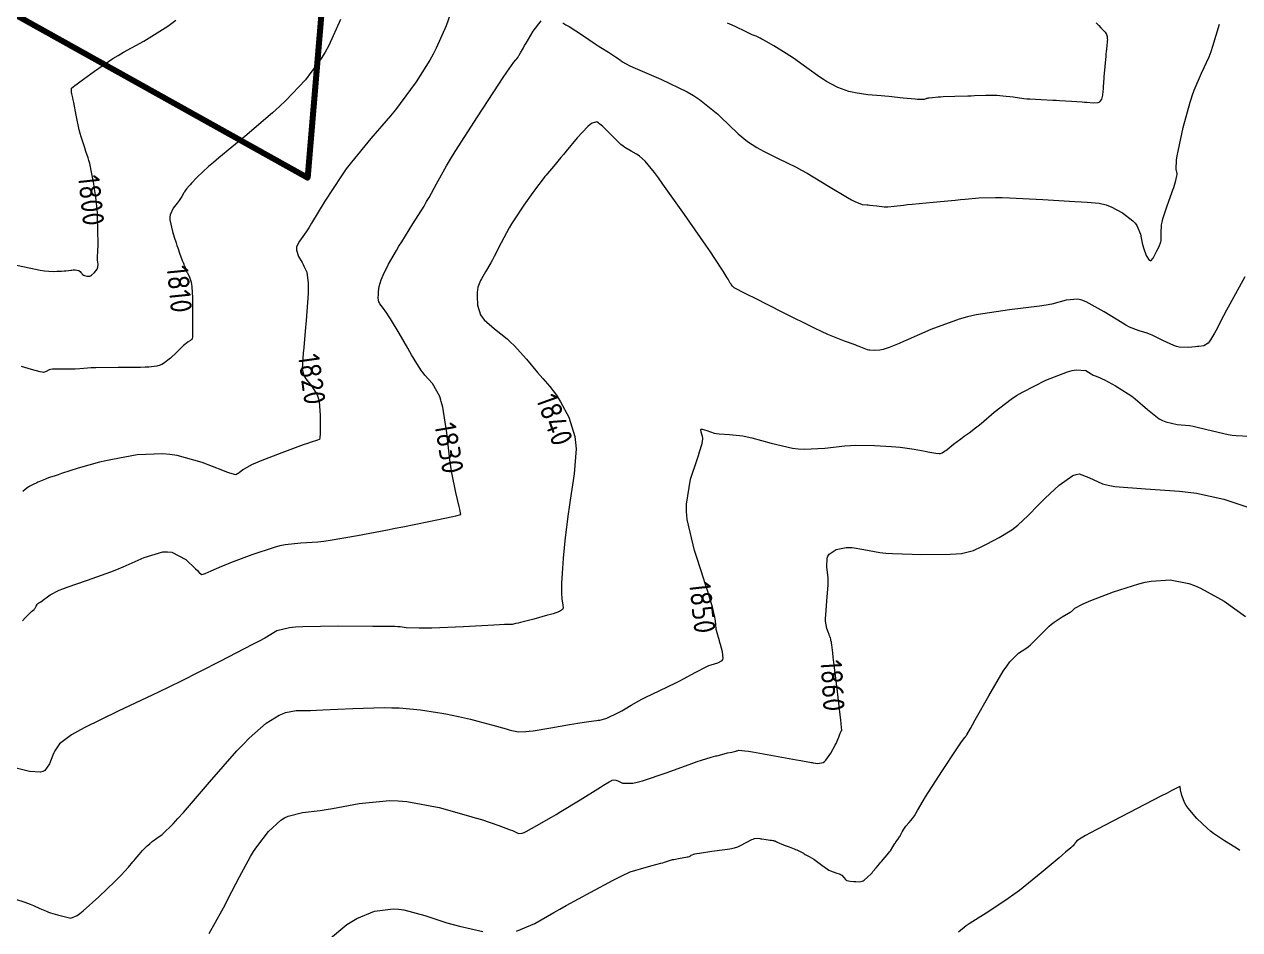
# Model space of a CAD drawing. Header units: millimetres. Extents: x 837477 to 838477, y 1189014 to 1191014.
# Drawn here: x 838134.3 to 838348.5, y 1189765.8 to 1189925.3 of the extents above; entities that cross this region are included whole.
import ezdxf

# ---------------------------------------------------------------- set-up
doc = ezdxf.new("R2010")
doc.units = ezdxf.units.MM
doc.header["$LTSCALE"] = 0.3
doc.layers.add('CORREDORVIA', color=94, linetype='Continuous', lineweight=80)
doc.layers.add('COTAS 10', color=252, linetype='Continuous', lineweight=9)
doc.styles.get("Standard").update_dxf_attribs({"font": 'isocp2.shx', "bigfont": '@extfont2.shx'})

msp = doc.modelspace()

# ---------------------------------------------------------------- linework, layer by layer
at = {"layer": 'CORREDORVIA'}
msp.add_lwpolyline([(838157.033, 1190996.193), (838237.174, 1190821.339), (838237.001, 1190602.875), (838240.031, 1190437.198), (838223.537, 1190366.272), (838184.199, 1189898.277), (837734.304, 1190149.151), (837849.078, 1189569.699), (837751.159, 1189231.384), (837593.191, 1189234.399), (837695.481, 1189679.225), (837660.573, 1189835.358), (837597.737, 1190012.464), (837490.666, 1190492.599), (837964.301, 1190234.408), (838010.155, 1190346.41), (837974.613, 1190516.877), (837969.419, 1190653.334), (837963.574, 1190795.982), (837910.676, 1191000.965)], close=True, dxfattribs=at)
at = {"layer": 'COTAS 10'}
for points in [[(838209.984, 1189928.888), (838208.604, 1189925.053), (838206.889, 1189921.133), (838206.336, 1189920.06), (838205.749, 1189918.993), (838203.348, 1189915.187), (838200.529, 1189911.36), (838199.68, 1189910.28), (838198.8, 1189909.191), (838195.37, 1189905.187), (838191.922, 1189901.025), (838191.03, 1189899.837), (838190.165, 1189898.634), (838187.269, 1189894.163), (838184.927, 1189890.297), (838184.412, 1189889.476), (838183.955, 1189888.764), (838182.787, 1189887.091), (838182.281, 1189886.095), (838182.241, 1189885.808), (838182.246, 1189885.517), (838182.625, 1189884.426), (838183.25, 1189883.321), (838183.409, 1189883.02), (838183.562, 1189882.722), (838184.063, 1189881.664), (838184.328, 1189879.719), (838184.331, 1189878.861), (838184.305, 1189877.866), (838183.957, 1189873.118), (838183.788, 1189871.271), (838183.522, 1189868.368), (838183.44, 1189867.371), (838183.376, 1189866.511), (838183.283, 1189864.557), (838183.541, 1189863.462), (838183.698, 1189863.145), (838183.892, 1189862.822), (838184.902, 1189861.605), (838185.901, 1189860.041), (838186.088, 1189859.5), (838186.236, 1189858.912), (838186.45, 1189856.397), (838186.406, 1189853.219), (838186.395, 1189852.451), (838186.33, 1189852.226), (838186.29, 1189852.179), (838186.24, 1189852.14), (838185.982, 1189852.054), (838184.822, 1189851.686), (838184.204, 1189851.469), (838183.457, 1189851.202), (838179.688, 1189849.82), (838175.828, 1189848.32), (838175.024, 1189847.978), (838174.335, 1189847.668), (838172.799, 1189846.816), (838172.13, 1189846.286), (838171.986, 1189846.18), (838171.86, 1189846.091), (838171.557, 1189845.916), (838170.54, 1189846.209), (838169.965, 1189846.416), (838169.262, 1189846.678), (838165.66, 1189848.075), (838161.204, 1189849.351), (838159.962, 1189849.535), (838158.717, 1189849.646), (838154.189, 1189849.436), (838149.827, 1189848.658), (838148.686, 1189848.41), (838147.575, 1189848.148), (838143.8, 1189847.087), (838140.84, 1189846.134), (838140.241, 1189845.941), (838139.738, 1189845.779), (838138.719, 1189845.447), (838138.285, 1189845.292), (838138.152, 1189845.24), (838138.012, 1189845.185), (838137.456, 1189844.953), (838136.854, 1189844.69), (838136.684, 1189844.614), (838136.514, 1189844.537), (838135.886, 1189844.249), (838135.279, 1189843.928), (838135.121, 1189843.83), (838134.967, 1189843.728), (838134.446, 1189843.328), (838134.036, 1189842.968)], [(838132.105, 1189883.063), (838136.254, 1189882.184), (838137.105, 1189882.022), (838137.827, 1189881.896), (838139.36, 1189881.736), (838140.01, 1189881.796), (838140.175, 1189881.808), (838140.334, 1189881.819), (838140.855, 1189881.844), (838141.332, 1189881.867), (838141.464, 1189881.876), (838141.595, 1189881.887), (838142.067, 1189881.94), (838142.483, 1189881.992), (838142.579, 1189882.003), (838142.667, 1189882.013), (838142.914, 1189882.034), (838143.133, 1189882.037), (838143.203, 1189882.035), (838143.276, 1189882.032), (838143.574, 1189882.009), (838143.857, 1189881.954), (838143.922, 1189881.929), (838143.981, 1189881.902), (838144.144, 1189881.77), (838144.275, 1189881.605), (838144.314, 1189881.557), (838144.354, 1189881.507), (838144.507, 1189881.315), (838144.728, 1189881.134), (838144.812, 1189881.091), (838144.905, 1189881.05), (838145.319, 1189880.927), (838145.819, 1189880.965), (838145.966, 1189881.026), (838146.116, 1189881.108), (838146.69, 1189881.589), (838147.145, 1189882.197), (838147.22, 1189882.36), (838147.273, 1189882.521), (838147.283, 1189883.083), (838147.193, 1189883.766), (838147.184, 1189884.004), (838147.184, 1189884.035), (838147.181, 1189884.262), (838147.226, 1189885.369), (838147.292, 1189886.458), (838147.302, 1189886.705), (838147.309, 1189886.928), (838147.303, 1189887.538), (838147.275, 1189888.132), (838147.268, 1189888.345), (838147.261, 1189888.581), (838147.237, 1189889.608), (838147.212, 1189890.708), (838147.204, 1189890.988), (838147.197, 1189891.259), (838147.167, 1189892.149), (838147.105, 1189893.071), (838147.077, 1189893.361), (838147.044, 1189893.666), (838146.885, 1189894.893), (838146.668, 1189896.323), (838146.597, 1189896.757), (838146.523, 1189897.206), (838146.217, 1189898.964), (838145.818, 1189900.8), (838145.685, 1189901.298), (838145.542, 1189901.793), (838145.155, 1189902.926), (838144.943, 1189903.543), (838144.308, 1189905.475), (838144.142, 1189906.083), (838143.98, 1189906.723), (838143.431, 1189909.301), (838143.001, 1189911.57), (838142.914, 1189912.015), (838142.841, 1189912.382), (838142.694, 1189913.045), (838142.648, 1189913.167), (838142.64, 1189913.193), (838142.632, 1189913.215), (838142.618, 1189913.264), (838142.614, 1189913.337), (838142.612, 1189913.374), (838142.61, 1189913.419), (838142.602, 1189913.642), (838142.595, 1189913.868), (838142.594, 1189913.915), (838142.594, 1189913.956), (838142.595, 1189914.044), (838143.217, 1189914.531), (838143.608, 1189914.823), (838144.094, 1189915.183), (838146.639, 1189917.049), (838149.897, 1189919.27), (838150.833, 1189919.852), (838151.784, 1189920.421), (838155.339, 1189922.359), (838159.601, 1189925.017), (838160.997, 1189926.039)], [(838190.027, 1189926.181), (838187.967, 1189921.608), (838187.314, 1189920.436), (838186.627, 1189919.305), (838183.846, 1189915.563), (838180.373, 1189911.915), (838179.249, 1189910.844), (838178.053, 1189909.747), (838173.148, 1189905.563), (838168.598, 1189901.812), (838167.626, 1189900.987), (838166.779, 1189900.256), (838164.762, 1189898.386), (838163.743, 1189897.301), (838163.525, 1189897.064), (838163.335, 1189896.854), (838162.881, 1189896.326), (838162.586, 1189895.908), (838162.496, 1189895.769), (838162.403, 1189895.619), (838162.037, 1189894.991), (838161.563, 1189894.255), (838161.403, 1189894.036), (838161.23, 1189893.812), (838160.498, 1189892.949), (838159.987, 1189891.768), (838159.953, 1189891.343), (838159.966, 1189890.876), (838160.401, 1189888.835), (838160.731, 1189887.807), (838161.052, 1189886.807), (838161.201, 1189886.349), (838161.336, 1189885.935), (838161.712, 1189884.812), (838161.98, 1189884.064), (838162.047, 1189883.887), (838162.112, 1189883.722), (838162.321, 1189883.236), (838162.491, 1189882.845), (838162.53, 1189882.741), (838162.567, 1189882.639), (838162.675, 1189882.285), (838162.829, 1189881.869), (838162.896, 1189881.727), (838162.973, 1189881.573), (838163.337, 1189880.924), (838163.69, 1189879.904), (838163.76, 1189879.516), (838163.818, 1189879.083), (838163.927, 1189877.14), (838163.949, 1189875.014), (838163.952, 1189874.465), (838163.954, 1189873.933), (838163.951, 1189872.157), (838163.93, 1189870.794), (838163.92, 1189870.523), (838163.909, 1189870.297), (838163.857, 1189869.864), (838163.715, 1189869.704), (838163.649, 1189869.65), (838163.57, 1189869.591), (838163.185, 1189869.346), (838162.585, 1189868.899), (838162.368, 1189868.712), (838162.132, 1189868.5), (838161.1, 1189867.507), (838160.068, 1189866.511), (838159.831, 1189866.296), (838159.615, 1189866.107), (838159.01, 1189865.642), (838158.521, 1189865.374), (838158.377, 1189865.308), (838158.23, 1189865.246), (838157.67, 1189865.055), (838156.267, 1189864.917), (838155.589, 1189864.889), (838154.785, 1189864.866), (838150.833, 1189864.818), (838146.89, 1189864.778), (838146.092, 1189864.76), (838145.421, 1189864.738), (838144.056, 1189864.633), (838143.241, 1189864.543), (838142.917, 1189864.531), (838142.55, 1189864.524), (838140.868, 1189864.548), (838139.26, 1189864.524), (838138.941, 1189864.488), (838138.675, 1189864.44), (838138.169, 1189864.158), (838137.678, 1189863.991), (838137.422, 1189864.015), (838137.115, 1189864.068), (838135.57, 1189864.515), (838133.819, 1189865.041)], [(838134.003, 1189820.224), (838134.439, 1189820.722), (838134.859, 1189821.158), (838134.982, 1189821.277), (838135.108, 1189821.395), (838135.588, 1189821.816), (838136.018, 1189822.221), (838136.113, 1189822.329), (838136.197, 1189822.435), (838136.412, 1189822.803), (838136.573, 1189823.105), (838136.623, 1189823.169), (838136.676, 1189823.225), (838136.885, 1189823.356), (838137.112, 1189823.461), (838137.175, 1189823.5), (838137.238, 1189823.544), (838137.468, 1189823.739), (838137.826, 1189824.038), (838137.969, 1189824.148), (838138.132, 1189824.27), (838138.882, 1189824.807), (838140.416, 1189825.575), (838141.074, 1189825.842), (838141.833, 1189826.133), (838145.414, 1189827.381), (838149.527, 1189828.845), (838150.621, 1189829.273), (838151.696, 1189829.71), (838155.414, 1189831.368), (838158.721, 1189832.357), (838159.537, 1189832.373), (838160.308, 1189832.277), (838162.732, 1189830.996), (838164.463, 1189829.365), (838164.797, 1189829.048), (838165.069, 1189828.79), (838165.53, 1189828.342), (838165.823, 1189828.407), (838165.989, 1189828.472), (838166.193, 1189828.557), (838167.235, 1189829.031), (838169.121, 1189829.838), (838169.856, 1189830.133), (838170.683, 1189830.458), (838174.438, 1189831.889), (838178.406, 1189833.199), (838179.368, 1189833.448), (838180.27, 1189833.647), (838183.033, 1189833.954), (838186.012, 1189834.14), (838187.05, 1189834.263), (838188.18, 1189834.418), (838193.033, 1189835.233), (838198.278, 1189836.233), (838199.656, 1189836.504), (838201.001, 1189836.773), (838205.59, 1189837.719), (838209.796, 1189838.612), (838210.342, 1189838.728), (838211.232, 1189838.917), (838211.116, 1189839.52), (838211.029, 1189839.898), (838210.918, 1189840.367), (838210.319, 1189842.822), (838209.615, 1189846.293), (838209.438, 1189847.404), (838209.269, 1189848.578), (838208.723, 1189853.359), (838208.035, 1189857.849), (838207.776, 1189858.841), (838207.695, 1189859.091), (838207.488, 1189859.724), (838206.202, 1189862.005), (838204.878, 1189863.5), (838204.566, 1189863.888), (838204.278, 1189864.263), (838203.433, 1189865.524), (838202.537, 1189867.07), (838202.216, 1189867.625), (838201.864, 1189868.236), (838200.331, 1189870.901), (838198.824, 1189873.444), (838198.488, 1189873.978), (838198.187, 1189874.438), (838197.396, 1189875.483), (838196.943, 1189876.067), (838196.855, 1189876.237), (838196.785, 1189876.409), (838196.666, 1189877.061), (838196.684, 1189877.784), (838196.698, 1189878.002), (838196.717, 1189878.227), (838196.822, 1189879.105), (838197.159, 1189880.277), (838197.325, 1189880.687), (838197.522, 1189881.135), (838198.496, 1189883.063), (838199.868, 1189885.47), (838200.317, 1189886.22), (838200.795, 1189887.006), (838202.772, 1189890.146), (838204.727, 1189893.286), (838205.192, 1189894.072), (838205.624, 1189894.822), (838206.911, 1189897.228), (838208.671, 1189900.355), (838209.402, 1189901.559), (838210.238, 1189902.909), (838214.139, 1189909.008), (838217.917, 1189914.778), (838218.675, 1189915.922), (838219.309, 1189916.869), (838220.562, 1189918.65), (838220.935, 1189919.082), (838221.014, 1189919.178), (838221.083, 1189919.264), (838221.247, 1189919.49), (838221.379, 1189919.714), (838221.429, 1189919.799), (838221.484, 1189919.893), (838221.727, 1189920.316), (838222.236, 1189921.191), (838222.458, 1189921.571), (838222.714, 1189922.011), (838223.934, 1189924.095), (838225.374, 1189925.957)], [(838229.206, 1189925.57), (838229.737, 1189925.257), (838230.303, 1189924.912), (838232.637, 1189923.394), (838234.896, 1189921.88), (838235.416, 1189921.538), (838235.889, 1189921.229), (838237.214, 1189920.389), (838238.102, 1189919.845), (838238.3, 1189919.722), (838238.477, 1189919.612), (838238.942, 1189919.313), (838239.255, 1189919.086), (838239.336, 1189919.02), (838239.415, 1189918.953), (838239.681, 1189918.703), (838240.875, 1189918.081), (838241.54, 1189917.779), (838242.349, 1189917.422), (838246.477, 1189915.665), (838251.097, 1189913.423), (838252.216, 1189912.761), (838253.266, 1189912.08), (838256.477, 1189909.469), (838258.956, 1189907.075), (838259.544, 1189906.531), (838260.089, 1189906.039), (838261.698, 1189904.69), (838263.343, 1189903.615), (838263.909, 1189903.295), (838264.524, 1189902.966), (838267.146, 1189901.698), (838270.292, 1189900.138), (838271.237, 1189899.625), (838272.214, 1189899.076), (838276.012, 1189896.801), (838279.361, 1189894.783), (838280.055, 1189894.396), (838280.649, 1189894.085), (838281.952, 1189893.582), (838282.737, 1189893.531), (838283.004, 1189893.504), (838283.293, 1189893.472), (838284.514, 1189893.308), (838285.809, 1189893.18), (838286.145, 1189893.169), (838286.47, 1189893.169), (838287.563, 1189893.262), (838289.242, 1189893.471), (838289.937, 1189893.546), (838290.732, 1189893.627), (838294.437, 1189893.981), (838298.327, 1189894.34), (838299.238, 1189894.424), (838300.078, 1189894.502), (838302.516, 1189894.73), (838305.437, 1189894.8), (838306.582, 1189894.779), (838307.873, 1189894.739), (838313.749, 1189894.449), (838319.431, 1189894.106), (838320.599, 1189894.034), (838321.592, 1189893.972), (838323.714, 1189893.83), (838324.936, 1189893.514), (838325.36, 1189893.342), (838325.823, 1189893.133), (838327.805, 1189892.076), (838329.646, 1189890.71), (838330.02, 1189890.307), (838330.333, 1189889.894), (838330.967, 1189888.328), (838330.973, 1189888.313), (838331.285, 1189886.739), (838331.392, 1189886.331), (838331.508, 1189885.934), (838332, 1189884.599), (838332.521, 1189883.758), (838332.655, 1189883.673), (838332.784, 1189883.651), (838333.213, 1189884.107), (838333.613, 1189884.953), (838333.724, 1189885.177), (838333.836, 1189885.398), (838334.239, 1189886.16), (838334.54, 1189886.973), (838334.587, 1189887.226), (838334.617, 1189887.49), (838334.595, 1189888.546), (838334.682, 1189889.973), (838334.781, 1189890.472), (838334.912, 1189891.015), (838335.659, 1189893.353), (838336.483, 1189895.633), (838336.663, 1189896.14), (838336.822, 1189896.594), (838337.223, 1189897.784), (838337.394, 1189898.608), (838337.408, 1189898.83), (838337.407, 1189899.049), (838337.285, 1189899.82), (838337.341, 1189901.398), (838337.452, 1189902.126), (838337.605, 1189902.981), (838338.504, 1189907.12), (838339.715, 1189911.613), (838339.937, 1189912.297), (838340.064, 1189912.691), (838340.419, 1189913.697), (838341.75, 1189916.729), (838343.064, 1189919.608), (838343.408, 1189920.518), (838343.743, 1189921.476), (838344.881, 1189925.342)], [(838323.155, 1189925.578), (838323.607, 1189925.112), (838323.984, 1189924.72), (838324.719, 1189923.925), (838324.92, 1189923.646), (838324.96, 1189923.58), (838324.994, 1189923.518), (838325.06, 1189923.332), (838325.083, 1189923.166), (838325.09, 1189923.117), (838325.098, 1189923.066), (838325.126, 1189922.869), (838325.131, 1189922.543), (838325.123, 1189922.41), (838325.112, 1189922.259), (838325.041, 1189921.559), (838324.929, 1189920.498), (838324.893, 1189920.119), (838324.853, 1189919.703), (838324.689, 1189917.893), (838324.535, 1189916.067), (838324.501, 1189915.642), (838324.472, 1189915.251), (838324.399, 1189914.127), (838324.324, 1189913.279), (838324.293, 1189913.061), (838324.258, 1189912.851), (838324.095, 1189912.152), (838323.758, 1189911.647), (838323.614, 1189911.558), (838323.448, 1189911.491), (838322.662, 1189911.433), (838321.504, 1189911.529), (838321.102, 1189911.56), (838320.666, 1189911.592), (838318.797, 1189911.722), (838316.706, 1189911.849), (838316.13, 1189911.879), (838315.554, 1189911.907), (838313.484, 1189911.99), (838311.47, 1189912.105), (838310.93, 1189912.152), (838310.397, 1189912.207), (838308.537, 1189912.461), (838306.701, 1189912.689), (838306.183, 1189912.728), (838305.662, 1189912.755), (838303.745, 1189912.765), (838301.718, 1189912.703), (838301.126, 1189912.686), (838300.522, 1189912.668), (838298.233, 1189912.602), (838296.186, 1189912.528), (838295.735, 1189912.506), (838295.334, 1189912.482), (838294.303, 1189912.39), (838293.729, 1189912.31), (838293.617, 1189912.294), (838293.525, 1189912.281), (838293.359, 1189912.257), (838293.263, 1189912.228), (838293.214, 1189912.212), (838293.156, 1189912.193), (838292.866, 1189912.095), (838292.08, 1189912.057), (838291.708, 1189912.076), (838291.27, 1189912.108), (838289.134, 1189912.329), (838286.618, 1189912.605), (838285.941, 1189912.671), (838285.272, 1189912.734), (838282.926, 1189912.924), (838280.721, 1189913.219), (838280.141, 1189913.348), (838279.574, 1189913.496), (838277.637, 1189914.203), (838275.672, 1189915.239), (838275.088, 1189915.596), (838274.487, 1189915.984), (838272.17, 1189917.637), (838269.804, 1189919.36), (838269.173, 1189919.792), (838268.551, 1189920.204), (838266.389, 1189921.531), (838264.632, 1189922.517), (838264.266, 1189922.715), (838263.952, 1189922.88), (838263.25, 1189923.206), (838262.745, 1189923.408), (838262.555, 1189923.495), (838262.342, 1189923.596), (838261.394, 1189924.073), (838259.688, 1189924.866), (838258.998, 1189925.166), (838258.215, 1189925.501)], [(838349.36, 1189880.813), (838346.735, 1189876.009), (838346.15, 1189874.923), (838345.627, 1189873.944), (838344.249, 1189871.289), (838344.011, 1189870.876), (838343.329, 1189869.691), (838343.093, 1189869.378), (838342.867, 1189869.121), (838342.118, 1189868.659), (838341.275, 1189868.553), (838340.988, 1189868.52), (838340.679, 1189868.485), (838339.368, 1189868.347), (838337.796, 1189868.444), (838337.321, 1189868.558), (838336.83, 1189868.71), (838334.912, 1189869.573), (838333.04, 1189870.513), (838332.576, 1189870.714), (838332.136, 1189870.889), (838330.747, 1189871.306), (838329.051, 1189871.97), (838328.418, 1189872.302), (838327.715, 1189872.697), (838324.585, 1189874.655), (838321.373, 1189876.418), (838320.617, 1189876.689), (838319.92, 1189876.867), (838317.883, 1189876.727), (838315.341, 1189876.005), (838314.325, 1189875.815), (838313.173, 1189875.63), (838307.883, 1189875.001), (838302.002, 1189874.108), (838300.477, 1189873.757), (838298.997, 1189873.36), (838294.025, 1189871.555), (838290.049, 1189869.784), (838289.196, 1189869.411), (838288.452, 1189869.088), (838286.66, 1189868.341), (838285.607, 1189868.007), (838285.329, 1189867.943), (838285.056, 1189867.893), (838284.116, 1189867.815), (838283.284, 1189867.874), (838283.079, 1189867.909), (838282.885, 1189867.953), (838282.274, 1189868.181), (838281.42, 1189868.548), (838281.071, 1189868.68), (838280.675, 1189868.825), (838278.84, 1189869.459), (838275.878, 1189870.668), (838274.77, 1189871.176), (838273.537, 1189871.759), (838268.048, 1189874.488), (838262.923, 1189877.102), (838261.921, 1189877.611), (838261.099, 1189878.028), (838259.636, 1189878.76), (838259.374, 1189878.903), (838259.31, 1189878.948), (838259.249, 1189878.996), (838259.06, 1189879.191), (838258.903, 1189879.402), (838258.864, 1189879.461), (838258.826, 1189879.519), (838258.701, 1189879.73), (838258.44, 1189880.181), (838258.315, 1189880.39), (838258.167, 1189880.636), (838257.447, 1189881.831), (838255.872, 1189884.237), (838255.186, 1189885.246), (838254.392, 1189886.405), (838250.621, 1189891.831), (838246.832, 1189897.163), (838246.026, 1189898.263), (838245.325, 1189899.199), (838243.672, 1189901.22), (838242.709, 1189902.066), (838242.443, 1189902.262), (838242.177, 1189902.441), (838241.22, 1189902.95), (838240.135, 1189903.597), (838239.789, 1189903.864), (838239.423, 1189904.169), (838237.935, 1189905.587), (838236.531, 1189906.994), (838236.217, 1189907.292), (838235.936, 1189907.55), (838235.193, 1189908.15), (838234.341, 1189907.919), (838233.991, 1189907.653), (838233.592, 1189907.299), (838231.74, 1189905.29), (838229.769, 1189902.95), (838229.295, 1189902.387), (838228.853, 1189901.861), (838227.515, 1189900.269), (838226.494, 1189899.045), (838226.252, 1189898.751), (838226.028, 1189898.477), (838225.364, 1189897.651), (838224.565, 1189896.587), (838224.256, 1189896.163), (838223.908, 1189895.683), (838222.332, 1189893.481), (838220.605, 1189890.892), (838220.162, 1189890.167), (838219.734, 1189889.44), (838218.315, 1189886.786), (838217.087, 1189884.376), (838216.78, 1189883.803), (838216.487, 1189883.27), (838215.546, 1189881.685), (838214.829, 1189880.473), (838214.678, 1189880.176), (838214.546, 1189879.896), (838214.239, 1189879.02), (838214.118, 1189878.065), (838214.103, 1189877.735), (838214.097, 1189877.376), (838214.144, 1189875.84), (838214.664, 1189874.149), (838214.956, 1189873.691), (838215.313, 1189873.238), (838217.136, 1189871.642), (838219.366, 1189869.869), (838219.979, 1189869.304), (838220.59, 1189868.708), (838222.78, 1189866.291), (838224.734, 1189863.961), (838224.739, 1189863.955), (838225.205, 1189863.41), (838225.636, 1189862.91), (838226.918, 1189861.47), (838228.072, 1189859.945), (838228.424, 1189859.39), (838228.79, 1189858.779), (838230.229, 1189856.092), (838231.307, 1189852.696), (838231.446, 1189851.637), (838231.516, 1189850.528), (838231.189, 1189846.092), (838230.475, 1189841.472), (838230.3, 1189840.246), (838230.134, 1189839.043), (838229.617, 1189834.891), (838229.243, 1189831.22), (838229.168, 1189830.32), (838229.104, 1189829.47), (838228.976, 1189826.823), (838228.98, 1189824.83), (838229.001, 1189824.392), (838229.029, 1189824.005), (838229.202, 1189823.02), (838229.248, 1189822.435), (838229.197, 1189822.299), (838229.119, 1189822.175), (838228.606, 1189821.824), (838227.489, 1189821.455), (838227.029, 1189821.32), (838226.505, 1189821.171), (838224.068, 1189820.516), (838221.746, 1189819.917), (838221.293, 1189819.804), (838220.923, 1189819.714), (838220.274, 1189819.58), (838218.886, 1189819.525), (838218.05, 1189819.486), (838217.019, 1189819.436), (838211.662, 1189819.167), (838206.082, 1189818.931), (838204.91, 1189818.902), (838203.899, 1189818.889), (838201.595, 1189818.973), (838200.527, 1189819.12), (838200.295, 1189819.147), (838200.091, 1189819.168), (838199.585, 1189819.191), (838197.854, 1189819.188), (838196.878, 1189819.192), (838195.686, 1189819.197), (838189.585, 1189819.235), (838183.36, 1189819.14), (838182.089, 1189819.063), (838181.014, 1189818.963), (838178.77, 1189818.419), (838176.65, 1189817.173), (838175.654, 1189816.631), (838174.482, 1189816.004), (838168.77, 1189813.026), (838161.839, 1189809.531), (838159.898, 1189808.577), (838157.947, 1189807.63), (838150.822, 1189804.257), (838144.867, 1189801.351), (838143.654, 1189800.698), (838142.63, 1189800.111), (838140.506, 1189798.537), (838139.694, 1189797.296), (838139.497, 1189796.919), (838139.312, 1189796.528), (838138.744, 1189794.992), (838137.904, 1189793.796), (838137.546, 1189793.618), (838137.135, 1189793.506), (838135.202, 1189793.659), (838132.422, 1189794.354)], [(838132.559, 1189771.184), (838134.382, 1189770.638), (838135.349, 1189770.291), (838135.633, 1189770.175), (838135.924, 1189770.051), (838137.032, 1189769.532), (838138.214, 1189769.009), (838138.551, 1189768.883), (838138.893, 1189768.764), (838140.161, 1189768.401), (838141.31, 1189768.118), (838141.575, 1189768.05), (838141.818, 1189767.986), (838142.506, 1189767.793), (838143.588, 1189768.272), (838144.079, 1189768.632), (838144.654, 1189769.091), (838147.422, 1189771.572), (838150.24, 1189774.272), (838150.846, 1189774.87), (838151.377, 1189775.402), (838152.668, 1189776.782), (838153.438, 1189777.703), (838153.642, 1189777.946), (838153.841, 1189778.184), (838154.526, 1189779), (838155.146, 1189779.713), (838155.305, 1189779.886), (838155.459, 1189780.048), (838155.966, 1189780.544), (838156.388, 1189780.921), (838156.488, 1189781.008), (838156.58, 1189781.087), (838156.852, 1189781.313), (838157.25, 1189781.609), (838157.423, 1189781.733), (838157.623, 1189781.875), (838158.568, 1189782.539), (838160.533, 1189784.431), (838161.376, 1189785.347), (838162.347, 1189786.433), (838166.934, 1189791.77), (838171.772, 1189797.29), (838172.901, 1189798.491), (838173.94, 1189799.55), (838176.934, 1189802.192), (838179.199, 1189803.571), (838179.778, 1189803.833), (838180.336, 1189804.043), (838182.178, 1189804.37), (838184.749, 1189804.421), (838185.767, 1189804.457), (838186.917, 1189804.502), (838192.178, 1189804.746), (838197.738, 1189804.898), (838199.077, 1189804.885), (838200.33, 1189804.849), (838204.131, 1189804.519), (838207.118, 1189804.048), (838207.857, 1189803.921), (838208.559, 1189803.797), (838210.775, 1189803.364), (838212.902, 1189802.87), (838213.547, 1189802.708), (838214.216, 1189802.534), (838216.836, 1189801.812), (838219.22, 1189801.149), (838219.741, 1189801.012), (838220.201, 1189800.895), (838221.359, 1189800.64), (838222.696, 1189800.672), (838223.27, 1189800.736), (838223.931, 1189800.824), (838227.054, 1189801.341), (838230.336, 1189801.919), (838231.098, 1189802.046), (838231.796, 1189802.158), (838233.789, 1189802.443), (838235.144, 1189802.621), (838235.44, 1189802.666), (838235.702, 1189802.71), (838236.363, 1189802.85), (838236.947, 1189803.067), (838237.16, 1189803.157), (838237.395, 1189803.262), (838238.431, 1189803.75), (838239.577, 1189804.339), (838239.882, 1189804.507), (838240.182, 1189804.678), (838241.219, 1189805.31), (838242.606, 1189806.103), (838243.127, 1189806.374), (838243.707, 1189806.668), (838246.293, 1189807.915), (838249.076, 1189809.262), (838249.779, 1189809.618), (838250.454, 1189809.966), (838252.65, 1189811.164), (838254.463, 1189812.115), (838254.896, 1189812.308), (838255.3, 1189812.47), (838256.51, 1189812.801), (838257.254, 1189813.18), (838257.364, 1189813.371), (838257.432, 1189813.601), (838257.331, 1189814.744), (838256.973, 1189816.039), (838256.879, 1189816.364), (838256.787, 1189816.674), (838256.475, 1189817.673), (838256.248, 1189818.49), (838256.21, 1189818.685), (838256.183, 1189818.867), (838256.175, 1189819.413), (838256.115, 1189820.179), (838256.056, 1189820.499), (838255.978, 1189820.866), (838255.543, 1189822.584), (838254.719, 1189825.348), (838254.397, 1189826.375), (838254.033, 1189827.517), (838252.833, 1189831.195), (838252.379, 1189832.584), (838251.104, 1189838.05), (838250.979, 1189839.443), (838250.953, 1189840.784), (838251.686, 1189845.19), (838252.838, 1189848.621), (838253.077, 1189849.347), (838253.281, 1189849.976), (838253.73, 1189851.439), (838253.84, 1189852.251), (838253.83, 1189852.469), (838253.804, 1189852.684), (838253.565, 1189853.439), (838253.504, 1189853.929), (838253.59, 1189853.977), (838253.72, 1189853.988), (838254.562, 1189853.712), (838255.866, 1189853.287), (838256.288, 1189853.205), (838256.736, 1189853.137), (838258.574, 1189853.018), (838260.923, 1189852.772), (838261.693, 1189852.624), (838262.516, 1189852.441), (838265.918, 1189851.491), (838269.64, 1189850.646), (838270.664, 1189850.529), (838271.685, 1189850.462), (838275.348, 1189850.644), (838278.904, 1189851.029), (838279.858, 1189851.09), (838280.798, 1189851.131), (838284.083, 1189851.118), (838287.099, 1189850.925), (838287.87, 1189850.854), (838288.614, 1189850.775), (838291.068, 1189850.425), (838293.037, 1189850.081), (838293.475, 1189850.007), (838293.867, 1189849.941), (838294.893, 1189849.775), (838295.509, 1189849.71), (838295.642, 1189849.707), (838295.758, 1189849.71), (838296.041, 1189849.778), (838296.455, 1189850.081), (838296.654, 1189850.233), (838296.889, 1189850.414), (838298.043, 1189851.316), (838299.311, 1189852.293), (838299.619, 1189852.522), (838299.907, 1189852.732), (838300.793, 1189853.342), (838301.927, 1189854.2), (838302.373, 1189854.567), (838302.876, 1189854.99), (838305.167, 1189856.985), (838308.185, 1189859.282), (838309.146, 1189859.895), (838310.162, 1189860.498), (838314.284, 1189862.594), (838318.09, 1189864.091), (838318.907, 1189864.317), (838319.621, 1189864.461), (838321.345, 1189864.298), (838322.263, 1189863.724), (838322.469, 1189863.608), (838322.655, 1189863.511), (838323.152, 1189863.316), (838323.895, 1189863.01), (838324.235, 1189862.843), (838324.634, 1189862.641), (838326.561, 1189861.611), (838328.829, 1189860.204), (838329.442, 1189859.763), (838330.05, 1189859.299), (838332.194, 1189857.44), (838334.278, 1189855.816), (838334.848, 1189855.502), (838335.416, 1189855.246), (838337.44, 1189854.808), (838339.618, 1189854.6), (838340.282, 1189854.49), (838340.973, 1189854.356), (838343.688, 1189853.68), (838346.427, 1189853.034), (838347.134, 1189852.918), (838347.817, 1189852.831), (838350.097, 1189852.744)], [(838166.876, 1189765.106), (838169.08, 1189769.072), (838169.664, 1189770.158), (838170.235, 1189771.24), (838172.2, 1189775.106), (838174.132, 1189778.662), (838174.683, 1189779.549), (838175.24, 1189780.394), (838177.306, 1189783.092), (838179.512, 1189785.075), (838180.157, 1189785.469), (838180.817, 1189785.795), (838183.323, 1189786.415), (838186.439, 1189786.766), (838187.484, 1189786.924), (838188.608, 1189787.108), (838193.323, 1189787.991), (838198.665, 1189788.528), (838200.184, 1189788.494), (838201.72, 1189788.38), (838207.413, 1189787.311), (838212.554, 1189785.86), (838213.743, 1189785.507), (838214.83, 1189785.174), (838217.905, 1189784.146), (838219.9, 1189783.384), (838220.305, 1189783.22), (838220.646, 1189783.075), (838221.347, 1189782.72), (838222.024, 1189782.796), (838222.35, 1189782.924), (838222.736, 1189783.098), (838224.63, 1189784.11), (838227.187, 1189785.609), (838227.99, 1189786.09), (838228.835, 1189786.599), (838232.23, 1189788.674), (838235.852, 1189790.908), (838236.359, 1189791.22), (838237.36, 1189791.837), (838237.694, 1189792.02), (838237.781, 1189792.059), (838237.864, 1189792.094), (838238.145, 1189792.175), (838238.544, 1189792.118), (838238.703, 1189792.065), (838238.883, 1189791.996), (838239.708, 1189791.613), (838241.502, 1189791.601), (838242.292, 1189791.766), (838243.21, 1189792.004), (838247.585, 1189793.472), (838251.941, 1189795.072), (838252.846, 1189795.394), (838253.621, 1189795.663), (838255.331, 1189796.198), (838256.138, 1189796.383), (838256.343, 1189796.432), (838256.539, 1189796.481), (838257.184, 1189796.649), (838257.817, 1189796.814), (838258.008, 1189796.861), (838258.205, 1189796.907), (838258.97, 1189797.078), (838259.65, 1189797.234), (838259.794, 1189797.272), (838259.918, 1189797.307), (838260.205, 1189797.413), (838261.268, 1189797.314), (838261.881, 1189797.22), (838262.633, 1189797.096), (838266.498, 1189796.409), (838270.353, 1189795.702), (838271.098, 1189795.566), (838271.704, 1189795.455), (838272.726, 1189795.272), (838273.004, 1189795.228), (838273.14, 1189795.206), (838273.301, 1189795.18), (838274.096, 1189795.047), (838275.039, 1189795.231), (838275.293, 1189795.404), (838275.545, 1189795.629), (838276.43, 1189796.884), (838277.169, 1189798.288), (838277.328, 1189798.608), (838277.468, 1189798.898), (838277.809, 1189799.696), (838277.995, 1189800.208), (838278.037, 1189800.318), (838278.074, 1189800.414), (838278.174, 1189800.645), (838278.241, 1189800.766), (838278.258, 1189800.792), (838278.274, 1189800.815), (838278.327, 1189800.874), (838278.232, 1189802.022), (838278.156, 1189802.731), (838278.057, 1189803.611), (838277.518, 1189808.205), (838276.96, 1189812.865), (838276.849, 1189813.786), (838276.757, 1189814.547), (838276.583, 1189815.965), (838276.535, 1189816.29), (838276.523, 1189816.363), (838276.511, 1189816.428), (838276.473, 1189816.6), (838276.438, 1189816.734), (838276.429, 1189816.775), (838276.42, 1189816.818), (838276.387, 1189816.989), (838276.343, 1189817.174), (838276.328, 1189817.227), (838276.31, 1189817.28), (838276.234, 1189817.475), (838276.194, 1189817.574), (838276.098, 1189817.809), (838276.043, 1189817.95), (838275.981, 1189818.111), (838275.694, 1189818.865), (838275.496, 1189820.155), (838275.489, 1189820.654), (838275.504, 1189821.214), (838275.731, 1189823.751), (838275.95, 1189826.457), (838275.959, 1189827.124), (838275.946, 1189827.755), (838275.713, 1189829.74), (838275.737, 1189831.269), (838275.885, 1189831.614), (838276.095, 1189831.924), (838277.368, 1189832.76), (838279.129, 1189833.13), (838279.647, 1189833.146), (838280.178, 1189833.126), (838282.205, 1189832.742), (838285.062, 1189832.226), (838286.116, 1189832.123), (838287.284, 1189832.036), (838292.451, 1189831.867), (838297.444, 1189831.939), (838298.501, 1189832.004), (838299.418, 1189832.09), (838301.553, 1189832.565), (838302.989, 1189833.289), (838303.463, 1189833.533), (838303.971, 1189833.794), (838306.086, 1189834.893), (838308.285, 1189836.225), (838308.846, 1189836.634), (838309.386, 1189837.06), (838311.166, 1189838.743), (838313.005, 1189840.662), (838313.583, 1189841.237), (838314.191, 1189841.831), (838316.633, 1189844.132), (838319.037, 1189845.811), (838319.621, 1189846.012), (838320.169, 1189846.1), (838321.85, 1189845.464), (838324.265, 1189844.318), (838325.275, 1189844.084), (838326.434, 1189843.886), (838331.85, 1189843.471), (838337.851, 1189843.078), (838339.378, 1189842.894), (838340.847, 1189842.677), (838345.663, 1189841.621), (838349.894, 1189840.236)], [(838221.03, 1189765.511), (838224.273, 1189766.84), (838227.616, 1189768.812), (838228.66, 1189769.405), (838229.754, 1189770.019), (838234.131, 1189772.404), (838238.059, 1189774.481), (838238.871, 1189774.9), (838239.564, 1189775.251), (838241.068, 1189775.954), (838242.062, 1189776.272), (838242.433, 1189776.381), (838242.846, 1189776.498), (838244.681, 1189776.994), (838246.442, 1189777.469), (838246.807, 1189777.572), (838247.119, 1189777.664), (838247.804, 1189777.894), (838248.325, 1189778.061), (838248.533, 1189778.112), (838248.769, 1189778.166), (838249.852, 1189778.378), (838250.879, 1189778.564), (838251.078, 1189778.601), (838251.242, 1189778.632), (838251.527, 1189778.691), (838251.597, 1189778.738), (838251.624, 1189778.761), (838251.656, 1189778.788), (838251.799, 1189778.925), (838252.462, 1189779.13), (838252.821, 1189779.2), (838253.256, 1189779.277), (838255.462, 1189779.605), (838257.719, 1189779.918), (838258.186, 1189779.985), (838258.585, 1189780.045), (838259.457, 1189780.19), (838260.028, 1189780.391), (838260.239, 1189780.486), (838260.471, 1189780.598), (838261.498, 1189781.143), (838262.513, 1189781.657), (838262.738, 1189781.75), (838262.939, 1189781.82), (838263.462, 1189781.895), (838263.921, 1189781.819), (838264.081, 1189781.795), (838264.255, 1189781.769), (838265.004, 1189781.666), (838265.698, 1189781.573), (838265.838, 1189781.554), (838265.955, 1189781.538), (838266.187, 1189781.504), (838266.275, 1189781.487), (838266.301, 1189781.482), (838266.327, 1189781.476), (838266.427, 1189781.451), (838266.528, 1189781.419), (838266.555, 1189781.409), (838266.582, 1189781.398), (838266.677, 1189781.354), (838266.825, 1189781.279), (838266.885, 1189781.249), (838266.954, 1189781.215), (838267.273, 1189781.056), (838267.773, 1189780.836), (838267.956, 1189780.763), (838268.158, 1189780.685), (838269.049, 1189780.36), (838269.967, 1189780.015), (838270.187, 1189779.925), (838270.391, 1189779.837), (838271.006, 1189779.539), (838271.565, 1189779.233), (838271.735, 1189779.141), (838271.912, 1189779.045), (838272.604, 1189778.67), (838273.392, 1189778.192), (838273.629, 1189778.031), (838273.875, 1189777.857), (838274.829, 1189777.127), (838275.817, 1189776.43), (838276.084, 1189776.277), (838276.347, 1189776.143), (838277.273, 1189775.802), (838278.041, 1189775.535), (838278.204, 1189775.446), (838278.346, 1189775.351), (838278.683, 1189774.954), (838278.974, 1189774.59), (838279.088, 1189774.516), (838279.217, 1189774.454), (838279.801, 1189774.323), (838280.455, 1189774.275), (838280.628, 1189774.264), (838280.797, 1189774.254), (838281.377, 1189774.226), (838281.948, 1189774.331), (838282.11, 1189774.405), (838282.275, 1189774.498), (838282.887, 1189774.996), (838283.5, 1189775.634), (838283.665, 1189775.815), (838283.829, 1189775.998), (838284.405, 1189776.678), (838284.994, 1189777.387), (838285.165, 1189777.589), (838285.34, 1189777.794), (838286.003, 1189778.552), (838286.624, 1189779.299), (838286.773, 1189779.496), (838286.912, 1189779.69), (838287.33, 1189780.354), (838287.679, 1189780.944), (838287.775, 1189781.09), (838287.869, 1189781.23), (838288.205, 1189781.673), (838288.529, 1189782.118), (838288.616, 1189782.259), (838288.702, 1189782.408), (838289.001, 1189783.008), (838289.361, 1189783.655), (838289.485, 1189783.833), (838289.62, 1189784.01), (838290.194, 1189784.647), (838290.81, 1189785.36), (838290.971, 1189785.585), (838291.128, 1189785.823), (838291.661, 1189786.783), (838292.651, 1189788.498), (838293.096, 1189789.211), (838293.616, 1189790.028), (838296.111, 1189793.839), (838298.512, 1189797.452), (838298.972, 1189798.143), (838299.344, 1189798.701), (838299.948, 1189799.599), (838299.973, 1189799.623), (838299.987, 1189799.635), (838300.012, 1189799.655), (838300.042, 1189799.681), (838300.053, 1189799.691), (838300.065, 1189799.703), (838300.114, 1189799.753), (838300.163, 1189799.807), (838300.185, 1189799.833), (838300.215, 1189799.873), (838300.253, 1189799.928), (838300.269, 1189799.95), (838300.287, 1189799.974), (838300.371, 1189800.088), (838301.021, 1189801.228), (838301.397, 1189801.899), (838301.857, 1189802.726), (838304.224, 1189806.996), (838306.804, 1189811.355), (838307.398, 1189812.237), (838307.941, 1189812.978), (838309.468, 1189814.482), (838310.766, 1189815.319), (838311.164, 1189815.639), (838311.579, 1189815.998), (838313.22, 1189817.615), (838314.886, 1189819.252), (838315.318, 1189819.624), (838315.736, 1189819.96), (838317.142, 1189820.881), (838318.294, 1189821.534), (838318.553, 1189821.702), (838318.787, 1189821.864), (838319.414, 1189822.402), (838320.733, 1189823.155), (838321.402, 1189823.453), (838322.203, 1189823.789), (838326.194, 1189825.326), (838330.679, 1189826.74), (838331.792, 1189826.999), (838332.848, 1189827.2), (838336.194, 1189827.446), (838339.47, 1189826.784), (838340.482, 1189826.412), (838341.538, 1189825.959), (838345.732, 1189823.64), (838349.475, 1189820.955)], [(838348.492, 1189779.698), (838348.066, 1189780.005), (838347.615, 1189780.314), (838345.786, 1189781.432), (838343.826, 1189782.718), (838343.292, 1189783.132), (838342.763, 1189783.572), (838340.884, 1189785.369), (838339.35, 1189787.184), (838339.038, 1189787.635), (838338.775, 1189788.064), (838338.231, 1189789.424), (838338.05, 1189790.401), (838338.015, 1189790.588), (838337.987, 1189790.738), (838337.941, 1189790.979), (838337.937, 1189790.983), (838337.936, 1189790.985), (838337.934, 1189790.987), (838337.928, 1189790.995), (838337.919, 1189791.002), (838337.915, 1189791.003), (838337.912, 1189791.003), (838337.897, 1189791), (838336.514, 1189790.287), (838335.647, 1189789.841), (838334.571, 1189789.285), (838328.938, 1189786.379), (838323.269, 1189783.419), (838322.169, 1189782.831), (838321.274, 1189782.343), (838319.74, 1189781.413), (838319.56, 1189781.168), (838319.519, 1189781.111), (838319.481, 1189781.058), (838319.377, 1189780.909), (838319.285, 1189780.786), (838319.255, 1189780.751), (838319.224, 1189780.714), (838319.096, 1189780.575), (838318.947, 1189780.43), (838318.902, 1189780.389), (838318.856, 1189780.347), (838318.676, 1189780.196), (838317.761, 1189779.422), (838317.25, 1189778.989), (838316.629, 1189778.461), (838313.457, 1189775.761), (838309.671, 1189772.704), (838308.663, 1189771.951), (838307.673, 1189771.239), (838304.239, 1189769.003), (838301.401, 1189767.238), (838300.785, 1189766.822), (838300.243, 1189766.438), (838298.9, 1189765.314)], [(838187.912, 1189763.984), (838191.118, 1189766.657), (838191.998, 1189767.239), (838192.875, 1189767.752), (838196.016, 1189769.034), (838199.27, 1189769.426), (838200.219, 1189769.377), (838201.188, 1189769.261), (838204.86, 1189768.274), (838208.742, 1189766.974), (838209.844, 1189766.66), (838210.957, 1189766.366), (838215.074, 1189765.47)]]:
    msp.add_lwpolyline(points, dxfattribs=at)

# ---------------------------------------------------------------- texts
at = {"layer": 'COTAS 10', "char_height": 3.8, "attachment_point": 7}
for s, insert, rotation in [('1800', (838143.713, 1189898.557), 276.14019), ('1810', (838159.33, 1189882.618), 275.6099), ('1820', (838182.466, 1189866.963), 277.89297), ('1840', (838224.391, 1189859.319), 289.86874), ('1830', (838206.51, 1189854.773), 279.77783), ('1850', (838251.393, 1189826.868), 276.25195), ('1860', (838274.55, 1189813.218), 273.42819)]:
    msp.add_mtext(s, dxfattribs=dict(at, insert=insert, rotation=rotation))

doc.saveas('drawing.dxf')
